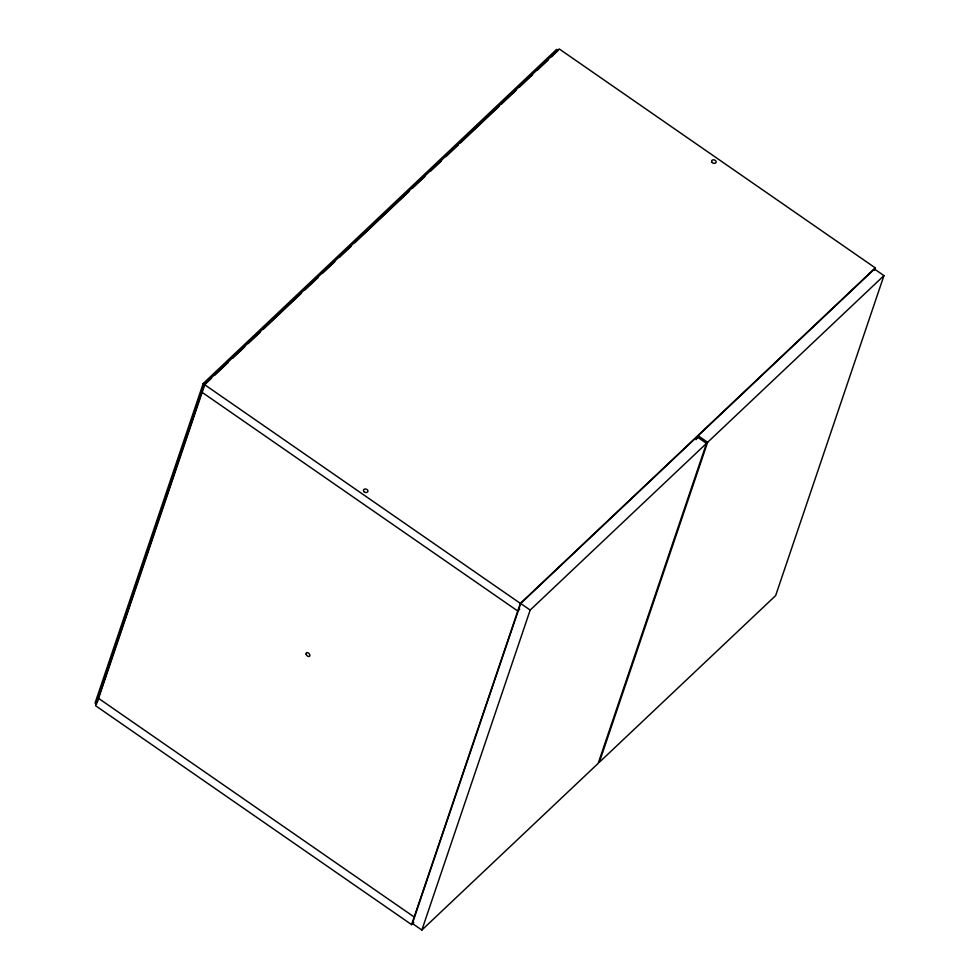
<?xml version="1.0" encoding="UTF-8"?>
<svg xmlns="http://www.w3.org/2000/svg" width="979" height="979" viewBox="0 0 979 979"><rect width="100%" height="100%" fill="white"/><g stroke="black" fill="none" stroke-linecap="round" stroke-linejoin="round"><path stroke-width="1.47" d="M551.532 56.806L558.201 50.504L556.623 49.403L203.204 383.511L95.049 703.069L96.627 704.17M874.394 270.424L875.25 267.879L559.229 48.95L204.33 384.466L95.587 705.712L411.608 924.641L413.823 922.548M97.117 702.714L204.305 386.056M411.608 924.641L520.351 603.394L875.25 267.879M520.693 603.505L412.379 923.478L421.863 930.05L598.193 763.351L706.508 443.365L697.024 436.805L520.693 603.505L530.177 610.064L421.863 930.05M696.045 439.693L697.024 436.805M697.158 438.641L698.149 435.741L874.48 269.041L883.951 275.613L775.649 595.599L599.319 762.298L707.621 442.312L883.951 275.613M211.452 378.298L204.795 384.6L203.204 383.511M214.793 375.153L228.131 362.548M232.574 358.338L244.799 346.786M248.128 343.629L260.353 332.077M263.694 328.92L301.471 293.198M304.812 290.053L318.151 277.436M322.593 273.239L334.818 261.687M339.26 257.477L351.485 245.925M354.826 242.768L409.283 191.284M412.612 188.139L424.837 176.575M430.393 171.325L441.505 160.825M445.947 156.616L458.172 145.063M460.399 142.958L499.302 106.185M501.517 104.08L515.97 90.423M519.298 87.278L532.637 74.673M537.079 70.464L548.191 59.964M519.69 609.207L517.769 611.018L201.747 392.089M530.177 610.064L706.508 443.365M698.149 435.741L707.621 442.312M204.33 384.466L520.351 603.394M98.169 698.088L414.19 917.017M712.149 162.453A2.313 1.701 18.7 0 0 716.004 162.502A2.313 1.701 18.7 0 0 713.507 159.81A2.313 1.701 18.7 0 0 712.149 162.453M363.955 491.617A2.313 1.701 18.7 0 0 367.81 491.666A2.313 1.701 18.7 0 0 365.314 488.986A2.313 1.701 18.7 0 0 363.955 491.617M306.121 654.192A2.313 1.456 46.6 0 0 309.315 656.407A2.313 1.456 46.6 0 0 308.471 653.066A2.313 1.456 46.6 0 0 306.121 654.192"/></g></svg>
